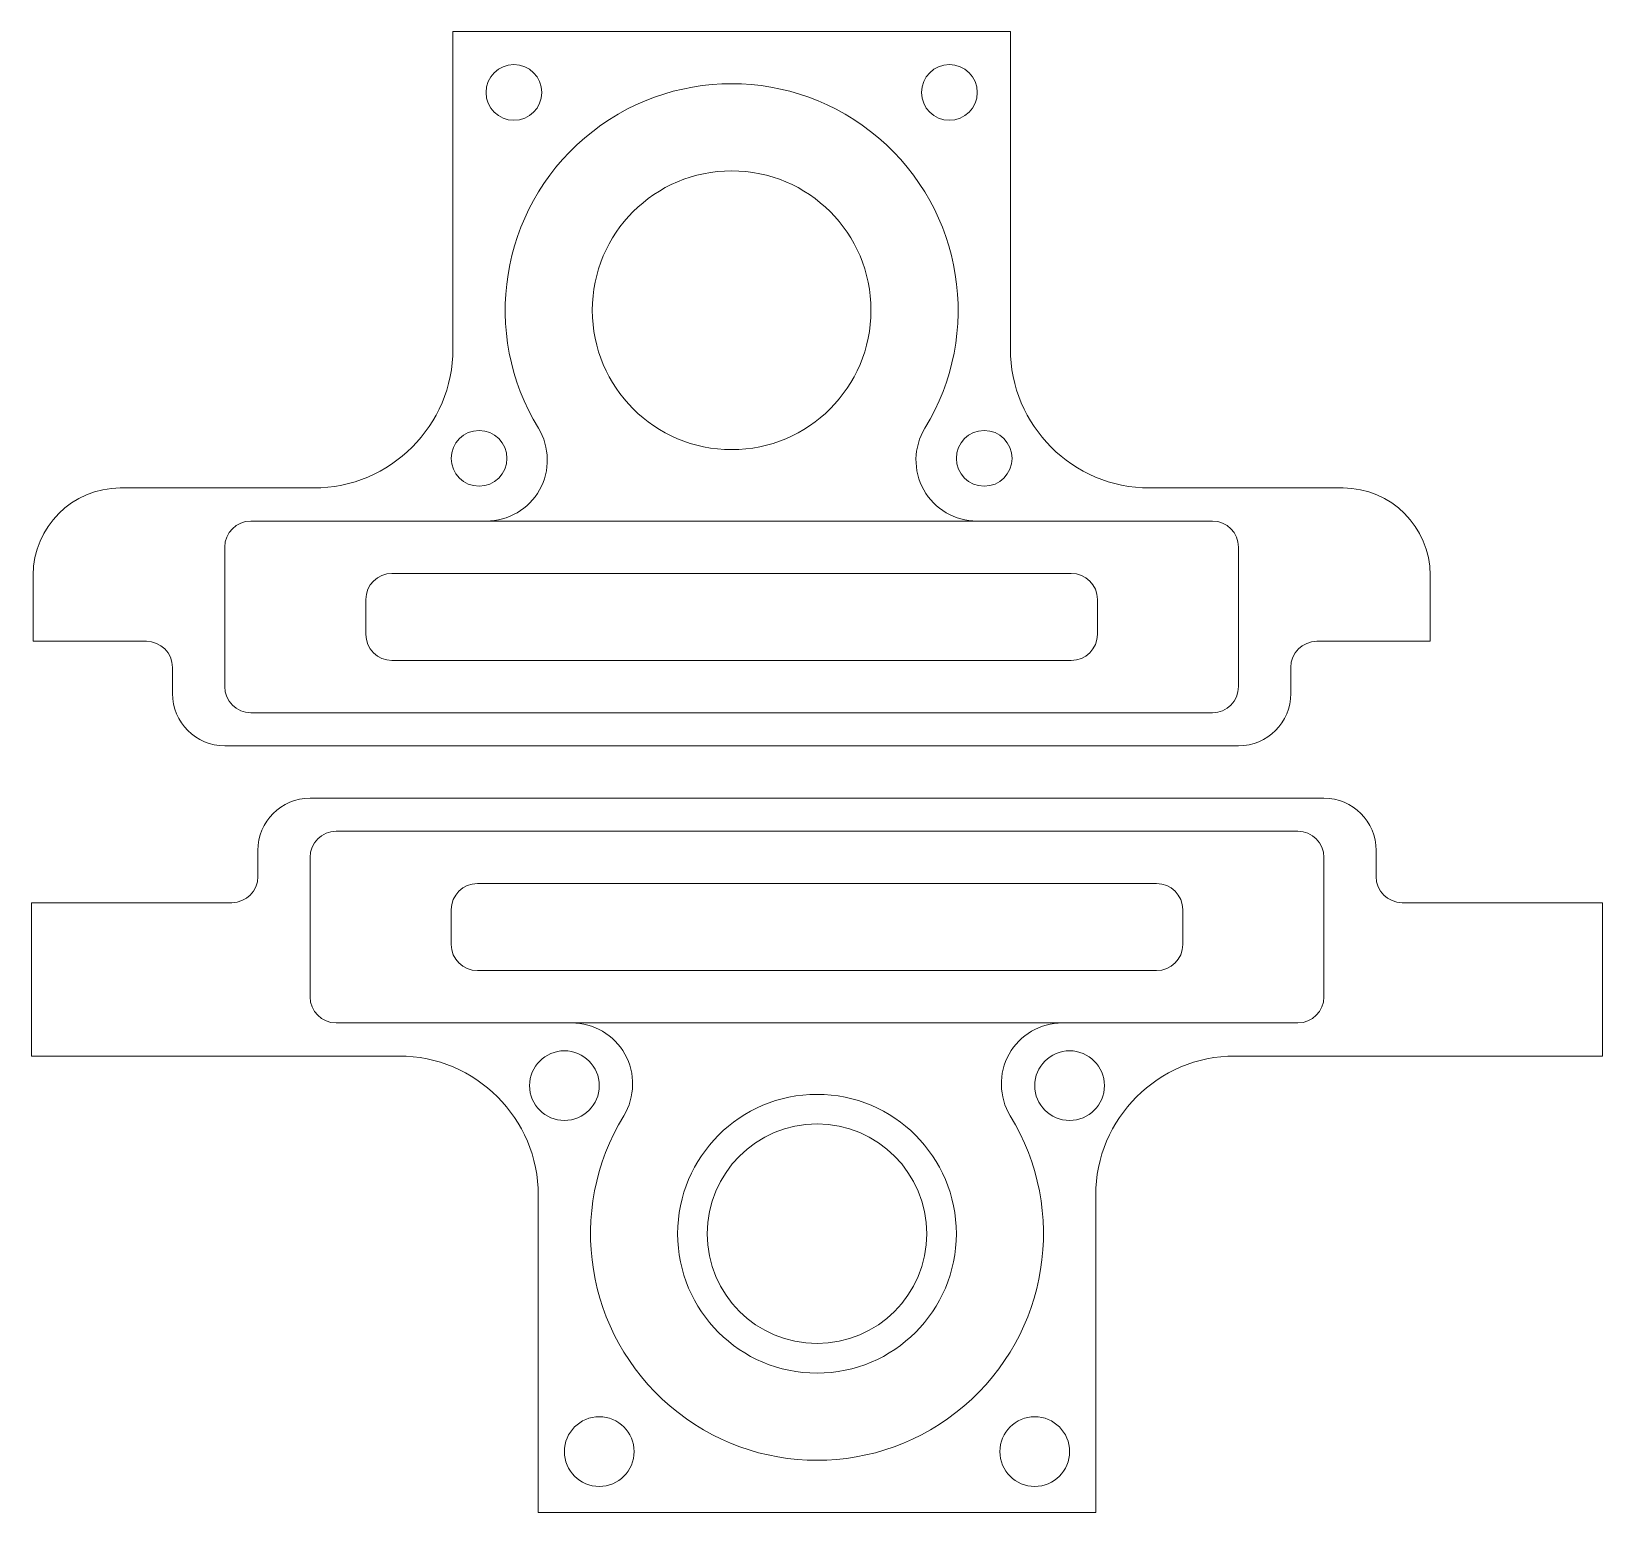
# Model space of a CAD drawing. Header units: millimetres. Extents: x 2.9 to 93.1, y 3 to 88.
import ezdxf

# ---------------------------------------------------------------- set-up
doc = ezdxf.new("R2010")
doc.units = ezdxf.units.MM

msp = doc.modelspace()

# ---------------------------------------------------------------- linework, layer by layer
at = {"color": 7, "linetype": 'Continuous', "lineweight": 15}
for p, q in [((27.1, 69.8), (27.1, 88)), ((27.1, 88), (59.1, 88)), ((59.1, 88), (59.1, 69.8)), ((8, 61.8), (19.1, 61.8)), ((67.1, 61.8), (78.2, 61.8)), ((70.7, 59.9), (15.5, 59.9)), ((14, 50.4), (14, 58.4)), ((72.2, 58.4), (72.2, 50.4)), ((23.6, 56.9), (62.6, 56.9)), ((3, 53), (3, 56.8)), ((83.2, 56.8), (83.2, 53)), ((22.1, 53.4), (22.1, 55.4)), ((64.1, 55.4), (64.1, 53.4)), ((9.5, 53), (3, 53)), ((83.2, 53), (76.7, 53)), ((11, 50), (11, 51.5)), ((62.6, 51.9), (23.6, 51.9)), ((75.2, 51.5), (75.2, 50)), ((70.7, 48.9), (15.5, 48.9)), ((72.2, 47), (14, 47)), ((18.9, 44), (77.1, 44)), ((20.4, 42.1), (75.6, 42.1)), ((15.9, 39.5), (15.9, 41)), ((18.9, 32.6), (18.9, 40.6)), ((77.1, 40.6), (77.1, 32.6)), ((80.1, 41), (80.1, 39.5)), ((28.5, 39.1), (67.5, 39.1)), ((2.9, 29.2), (2.9, 38)), ((2.9, 38), (14.4, 38)), ((81.6, 38), (93.1, 38)), ((93.1, 38), (93.1, 29.2)), ((27, 35.6), (27, 37.6)), ((69, 37.6), (69, 35.6)), ((67.5, 34.1), (28.5, 34.1)), ((20.4, 31.1), (75.6, 31.1)), ((24, 29.2), (2.9, 29.2)), ((93.1, 29.2), (72, 29.2)), ((32, 3), (32, 21.2)), ((64, 21.2), (64, 3)), ((64, 3), (32, 3))]:
    msp.add_line(p, q, dxfattribs=at)
for centre, radius in [((30.6, 84.5), 1.6), ((55.6, 84.5), 1.6), ((43.1, 72), 8), ((28.6, 63.5), 1.6), ((57.6, 63.5), 1.6), ((33.5, 27.5), 2), ((62.5, 27.5), 2), ((48, 19), 8), ((48, 19), 6.3), ((35.5, 6.5), 2), ((60.5, 6.5), 2)]:
    msp.add_circle(centre, radius, dxfattribs=at)
for centre, radius, start, end in [((43.1, 72), 13, 328.58641, 211.41359), ((19.1, 69.8), 8, 270, 0), ((67.1, 69.8), 8, 180, 270), ((29.018, 63.4), 3.5, 270, 31.41359), ((57.182, 63.4), 3.5, 148.58641, 270), ((8, 56.8), 5, 90, 180), ((78.2, 56.8), 5, 0, 90), ((15.5, 58.4), 1.5, 90, 180), ((70.7, 58.4), 1.5, 0, 90), ((23.6, 55.4), 1.5, 90, 180), ((62.6, 55.4), 1.5, 0, 90), ((23.6, 53.4), 1.5, 180, 270), ((62.6, 53.4), 1.5, 270, 0), ((9.5, 51.5), 1.5, 0, 90), ((76.7, 51.5), 1.5, 90, 180), ((14, 50), 3, 180, 270), ((15.5, 50.4), 1.5, 180, 270), ((70.7, 50.4), 1.5, 270, 0), ((72.2, 50), 3, 270, 0), ((18.9, 41), 3, 90, 180), ((77.1, 41), 3, 360, 90), ((20.4, 40.6), 1.5, 90, 180), ((75.6, 40.6), 1.5, 0, 90), ((14.4, 39.5), 1.5, 270, 0), ((28.5, 37.6), 1.5, 90, 180), ((67.5, 37.6), 1.5, 0, 90), ((81.6, 39.5), 1.5, 180, 270), ((28.5, 35.6), 1.5, 180, 270), ((67.5, 35.6), 1.5, 270, 0), ((20.4, 32.6), 1.5, 180, 270), ((75.6, 32.6), 1.5, 270, 0), ((33.918, 27.6), 3.5, 328.58641, 90), ((62.082, 27.6), 3.5, 90, 211.41359), ((24, 21.2), 8, 0, 90), ((72, 21.2), 8, 90, 180), ((48, 19), 13, 148.58641, 31.41359)]:
    msp.add_arc(centre, radius, start, end, dxfattribs=at)

doc.saveas('drawing.dxf')
